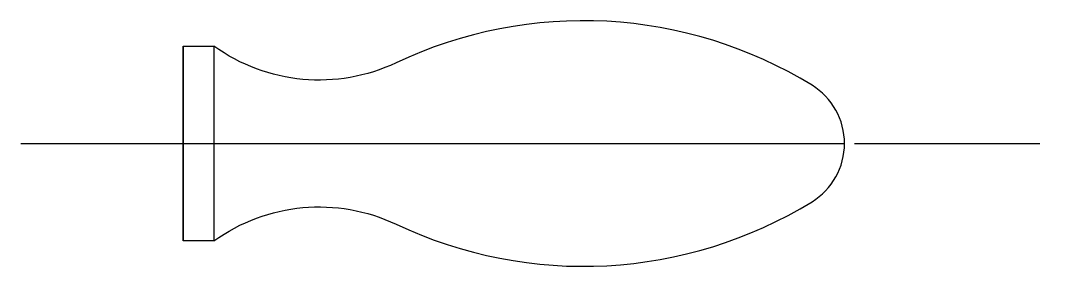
# Model space of a CAD drawing. Header units: millimetres. Extents: x 1421 to 1528, y 1571 to 1596.
import ezdxf

# ---------------------------------------------------------------- set-up
doc = ezdxf.new("R2010")
doc.units = ezdxf.units.MM
doc.linetypes.add('CENTER2', pattern=[28.575, 19.05, -3.175, 3.175, -3.175])
doc.layers.add('axis', color=3, linetype='CENTER2')
doc.layers.add('result', color=7, linetype='Continuous')

msp = doc.modelspace()

# ---------------------------------------------------------------- linework, layer by layer
at = {"layer": 'axis'}
for p, q in [((1421.36, 1583.74), (1527.62, 1583.74)), ((1438.05, 1583.74), (1506.05, 1583.74))]:
    msp.add_line(p, q, dxfattribs=at)
at = {"layer": 'result'}
msp.add_lwpolyline([(1441.22, 1573.74, -0.273275), (1459.96, 1575.46, 0.253058), (1502.71, 1577.77, 0.260986), (1506.05, 1583.74, 0.260986), (1502.71, 1589.71, 0.253058), (1459.96, 1592.02, -0.273275), (1441.22, 1593.74)], format="xyb", dxfattribs=at)
msp.add_lwpolyline([(1438.05, 1593.74), (1438.05, 1583.74), (1438.05, 1593.74), (1441.22, 1593.74), (1441.22, 1583.74), (1441.22, 1573.74), (1438.05, 1573.74), (1438.05, 1583.74), (1438.05, 1573.74)], dxfattribs=at)

doc.saveas('drawing.dxf')
